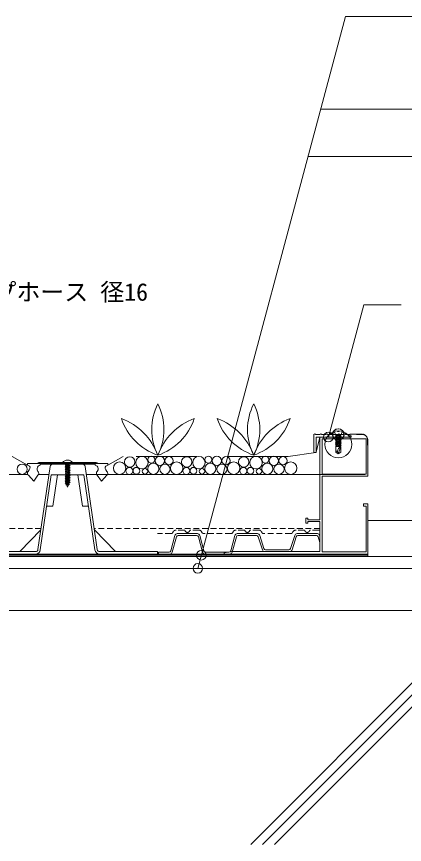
# Model space of a CAD drawing. Units: millimetres, scale not verified. Extents: x -1485 to 1485, y -1050 to 1050.
# Drawn here: x -507 to -183, y -496 to 194 of the extents above; entities that cross this region are included whole.
import ezdxf
from ezdxf.enums import TextEntityAlignment as Align

# ---------------------------------------------------------------- set-up
doc = ezdxf.new("R2010")
doc.units = ezdxf.units.MM
doc.header["$LTSCALE"] = 4
doc.linetypes.add('DASHED1', pattern=[1.8, 1.2, -0.6])
doc.linetypes.add('USER1', pattern=[19.05, 12.7, -6.35])
for name, color, linetype, lineweight in [('0-2_HATCH', 9, 'Continuous', 18), ('0-3_KUTAI', 3, 'Continuous', 18), ('0-4_BOUSUI', 1, 'Continuous', 18), ('0-6_dannnetu', 6, 'Continuous', 18), ('0-7_KANAMONO', 4, 'Continuous', 18), ('0-A_MOJI', 7, 'Continuous', 18), ('0-B_ecom', 7, 'Continuous', 18), ('0-C_GREEN', 3, 'Continuous', 18), ('0-F_FD-L', 8, 'DASHED1', 18), ('1-1_00KANAMONO', 5, 'Continuous', 18)]:
    doc.layers.add(name, color=color, linetype=linetype, lineweight=lineweight)
doc.layers.add('1-0_255', color=7, linetype='Continuous')
doc.layers.add('3-5_110ビス', color=7, linetype='Continuous')
doc.styles.add('ＭＳ ゴシック', font='')
doc.styles.get('ＭＳ ゴシック').set_extended_font_data('MS Gothic')

# ---------------------------------------------------------------- blocks, each defined once
blk = doc.blocks.new('1')
at = {"layer": '1-1_00KANAMONO'}
for p, q in [((754.099, 227.642), (753.971, 227.754)), ((754.488, 227.846), (754.406, 227.696)), ((754.926, 227.742), (754.819, 227.875)), ((755.452, 227.92), (755.211, 227.715)), ((755.952, 227.715), (755.711, 227.92)), ((756.452, 227.92), (756.211, 227.715)), ((756.952, 227.715), (756.711, 227.92)), ((757.452, 227.92), (757.211, 227.715)), ((757.952, 227.715), (757.711, 227.92)), ((758.452, 227.92), (758.211, 227.715)), ((758.952, 227.715), (758.711, 227.92)), ((759.452, 227.92), (759.211, 227.715)), ((750.334, 222.838), (750.129, 222.597)), ((750.129, 222.338), (750.334, 222.097)), ((750.334, 221.838), (750.129, 221.597)), ((750.129, 221.338), (750.334, 221.097)), ((750.174, 223.23), (750.307, 223.123)), ((750.353, 223.643), (750.203, 223.561)), ((750.295, 224.078), (750.407, 223.95)), ((750.542, 224.454), (750.381, 224.399)), ((750.56, 224.893), (750.648, 224.747)), ((750.869, 225.22), (750.701, 225.194)), ((750.963, 225.648), (751.025, 225.49)), ((751.324, 225.917), (751.154, 225.921)), ((751.491, 226.323), (751.524, 226.156)), ((751.893, 226.525), (751.726, 226.558)), ((752.129, 226.895), (752.132, 226.725)), ((752.559, 227.024), (752.401, 227.086)), ((752.855, 227.348), (752.829, 227.18)), ((753.302, 227.401), (753.157, 227.489)), ((753.65, 227.668), (753.595, 227.507)), ((750.334, 220.838), (750.129, 220.597)), ((750.129, 220.338), (750.334, 220.097)), ((750.334, 219.838), (750.129, 219.597)), ((750.129, 219.338), (750.334, 219.097)), ((750.334, 218.838), (750.129, 218.597)), ((750.082, 127.967), (869.582, 127.967))]:
    blk.add_line(p, q, dxfattribs=at)
for points in [[(869.663, 128.961), (863.582, 129.967), (790.082, 129.967), (790.082, 155.067), (800.082, 155.067), (800.082, 153.817), (801.782, 153.817), (801.782, 157.817), (800.082, 157.817), (800.082, 156.567), (790.082, 156.567), (790.082, 225.467), (764.082, 225.467), (764.082, 226.467), (765.082, 226.467), (765.082, 227.967), (759.582, 227.967)], [(750.082, 218.467), (750.082, 192.967), (788.082, 192.967), (788.082, 129.667), (751.582, 129.667), (751.582, 167.967), (753.782, 167.967), (753.782, 169.667), (750.082, 169.667), (750.082, 127.967)]]:
    blk.add_lwpolyline(points, dxfattribs=at)
blk.add_lwpolyline([(751.582, 223.967), (788.082, 223.967), (788.082, 194.467), (751.582, 194.467)], close=True, dxfattribs=at)
for centre, radius, start, end in [((753.839, 227.604), 0.2, 48.84705, 161.15295), ((754.663, 227.749), 0.2, 38.84705, 151.15295), ((755.582, 227.767), 0.2, 49.63875, 130.36125), ((756.582, 227.767), 0.2, 49.63875, 130.36125), ((757.582, 227.767), 0.2, 49.63875, 130.36125), ((758.582, 227.767), 0.2, 49.63875, 130.36125), ((759.582, 227.767), 0.2, 90, 130.36125), ((750.282, 222.467), 0.2, 139.63875, 220.36125), ((750.282, 221.467), 0.2, 139.63875, 220.36125), ((750.3, 223.386), 0.2, 118.84705, 231.15295), ((750.445, 224.21), 0.2, 108.84705, 221.15295), ((750.182, 222.967), 0.2, 319.63875, 51.15295), ((750.182, 221.967), 0.2, 319.63875, 40.36125), ((750.182, 220.967), 0.2, 319.63875, 40.36125), ((750.256, 223.818), 0.2, 298.84705, 41.15295), ((750.731, 224.996), 0.2, 98.84705, 211.15295), ((750.477, 224.643), 0.2, 288.84705, 31.15295), ((750.838, 225.417), 0.2, 278.84705, 21.15295), ((751.15, 225.721), 0.2, 88.84705, 201.15295), ((751.328, 226.117), 0.2, 268.84705, 11.15295), ((751.688, 226.362), 0.2, 78.84705, 191.15295), ((751.932, 226.721), 0.2, 258.84705, 1.15295), ((752.328, 226.899), 0.2, 68.84705, 181.15295), ((752.632, 227.211), 0.2, 248.84705, 351.15295), ((753.053, 227.318), 0.2, 58.84705, 171.15295), ((753.406, 227.572), 0.2, 238.84705, 341.15295), ((754.231, 227.793), 0.2, 228.84705, 331.15295), ((755.082, 227.867), 0.2, 218.84705, 310.36125), ((756.082, 227.867), 0.2, 229.63875, 310.36125), ((757.082, 227.867), 0.2, 229.63875, 310.36125), ((758.082, 227.867), 0.2, 229.63875, 310.36125), ((759.082, 227.867), 0.2, 229.63875, 310.36125), ((750.282, 220.467), 0.2, 139.63875, 220.36125), ((750.282, 219.467), 0.2, 139.63875, 220.36125), ((750.282, 218.467), 0.2, 139.63875, 180), ((750.182, 219.967), 0.2, 319.63875, 40.36125), ((750.182, 218.967), 0.2, 319.63875, 40.36125), ((869.582, 128.467), 0.5, 270, 80.60091)]:
    blk.add_arc(centre, radius, start, end, dxfattribs=at)
blk = doc.blocks.new('j')
at = {"layer": '0-7_KANAMONO'}
for p, q in [((1304.321, 782), (1296.821, 782)), ((1298.171, 781.5), (1298.671, 782)), ((1302.471, 780.4), (1298.171, 781.5)), ((1302.971, 780.9), (1298.171, 781.5)), ((1298.171, 780.3), (1298.671, 780.8)), ((1302.971, 779.7), (1298.171, 780.3)), ((1302.471, 779.2), (1298.171, 780.3)), ((1302.971, 780.9), (1298.671, 782)), ((1298.671, 781.372), (1298.671, 780.8)), ((1302.971, 779.7), (1298.671, 780.8)), ((1298.671, 780.172), (1298.671, 779.6)), ((1302.471, 781.6), (1300.908, 782)), ((1302.471, 781.6), (1302.871, 782)), ((1302.471, 781.6), (1302.471, 781.028)), ((1302.471, 780.4), (1302.971, 780.9)), ((1302.471, 780.4), (1302.471, 779.828)), ((1298.171, 779.1), (1298.671, 779.6)), ((1302.971, 778.5), (1298.171, 779.1)), ((1302.471, 778), (1298.171, 779.1)), ((1298.171, 777.9), (1298.671, 778.4)), ((1302.971, 777.3), (1298.171, 777.9)), ((1302.471, 776.8), (1298.171, 777.9)), ((1298.171, 776.7), (1298.671, 777.2)), ((1302.971, 776.1), (1298.171, 776.7)), ((1302.471, 775.6), (1298.171, 776.7)), ((1298.171, 775.5), (1298.671, 776)), ((1302.971, 774.9), (1298.171, 775.5)), ((1302.471, 774.4), (1298.171, 775.5)), ((1298.171, 774.3), (1298.671, 774.8)), ((1302.971, 773.7), (1298.171, 774.3)), ((1302.471, 773.2), (1298.171, 774.3)), ((1298.171, 773.1), (1298.671, 773.6)), ((1302.971, 772.5), (1298.171, 773.1)), ((1302.471, 772), (1298.171, 773.1)), ((1302.971, 778.5), (1298.671, 779.6)), ((1298.671, 778.972), (1298.671, 778.4)), ((1302.971, 777.3), (1298.671, 778.4)), ((1298.671, 777.772), (1298.671, 777.2)), ((1302.971, 776.1), (1298.671, 777.2)), ((1298.671, 776.572), (1298.671, 776)), ((1302.971, 774.9), (1298.671, 776)), ((1298.671, 775.372), (1298.671, 774.8)), ((1302.971, 773.7), (1298.671, 774.8)), ((1298.671, 774.172), (1298.671, 773.6)), ((1302.971, 772.5), (1298.671, 773.6)), ((1298.671, 772.972), (1298.671, 772)), ((1302.471, 779.2), (1302.971, 779.7)), ((1302.471, 779.2), (1302.471, 778.628)), ((1302.471, 778), (1302.971, 778.5)), ((1302.471, 778), (1302.471, 777.428)), ((1302.471, 776.8), (1302.971, 777.3)), ((1302.471, 776.8), (1302.471, 776.228)), ((1302.471, 775.6), (1302.971, 776.1)), ((1302.471, 775.6), (1302.471, 775.028)), ((1302.471, 774.4), (1302.971, 774.9)), ((1302.471, 774.4), (1302.471, 773.828)), ((1302.471, 773.2), (1302.971, 773.7)), ((1302.471, 773.2), (1302.471, 772.628)), ((1300.571, 766), (1298.421, 772)), ((1298.421, 767.505), (1298.421, 772)), ((1298.421, 772), (1302.721, 772)), ((1300.571, 766), (1298.421, 767.505)), ((1300.571, 766), (1301.206, 768.005)), ((1300.571, 766), (1302.721, 767.505)), ((1302.471, 772), (1302.971, 772.5)), ((1302.721, 767.505), (1302.721, 772))]:
    blk.add_line(p, q, dxfattribs=at)
blk.add_lwpolyline([(1299.821, 785.175), (1299.821, 784.675), (1301.321, 784.675), (1301.321, 785.175)], dxfattribs=at)
for centre, radius in [((1300.481, 782.076), 4.75), ((1300.662, 782.076), 4.75), ((1300.571, 773.904), 11.296), ((1300.571, 773.904), 11.296), ((1296.821, 783), 1), ((1304.321, 783), 1)]:
    blk.add_circle(centre, radius, dxfattribs=at)
for centre, radius, start, end in [((1295.877, 767.258), 5.381, 7.98368, 61.7858), ((1301.778, 767.191), 0.995, 18.41711, 125.05239)]:
    blk.add_arc(centre, radius, start, end, dxfattribs=at)

msp = doc.modelspace()

# ---------------------------------------------------------------- linework, layer by layer
at = {"layer": '0-2_HATCH'}
for p, q in [((-311.302, -496.303), (-111.302, -296.303)), ((-301.302, -496.303), (-101.302, -296.303)), ((-291.302, -496.303), (-91.302, -296.303))]:
    msp.add_line(p, q, dxfattribs=at)
at = {"layer": '0-3_KUTAI'}
msp.add_line((-907.902, -301.206), (361.758, -301.206), dxfattribs=at)
at = {"layer": '0-4_BOUSUI'}
msp.add_line((-213.501, -255.206), (-213.501, -256.206), dxfattribs=at)
for points in [[(-907.902, -255.206), (-213.501, -255.206), (-213.501, -256.206)], [(-907.902, -256.206), (330.9, -256.206), (366.563, -291.869), (512.586, -316.206), (604.758, -316.206)], [(-907.902, -266.206), (326.758, -266.206), (361.758, -301.206), (511.758, -326.206), (604.758, -326.206)]]:
    msp.add_lwpolyline(points, dxfattribs=at)
for points in [[(-413.501, -254.206), (-613.501, -254.206), (-613.501, -255.206), (-413.501, -255.206)], [(-413.501, -254.206), (-613.501, -254.206), (-613.501, -255.206), (-413.501, -255.206)], [(-213.501, -254.206), (-413.501, -254.206), (-413.501, -255.206), (-213.501, -255.206)]]:
    msp.add_lwpolyline(points, close=True, dxfattribs=at)
at = {"layer": '0-6_dannnetu'}
msp.add_line((-907.902, -266.206), (326.758, -266.206), dxfattribs=at)
at = {"layer": '0-7_KANAMONO'}
for p, q in [((-228.501, -156.406), (-228.501, -154.706)), ((-258.201, -169.706), (-256.801, -169.706)), ((-440.788, -178.006), (-487.457, -178.006)), ((-462.622, -179.206), (-466.222, -179.806)), ((-465.522, -179.402), (-465.522, -179.206)), ((-465.522, -179.402), (-464.739, -179.206)), ((-496.172, -183.96), (-496.961, -185.352)), ((-488.852, -185.352), (-489.641, -183.96)), ((-462.022, -180.506), (-466.222, -181.206)), ((-462.022, -181.906), (-466.222, -182.606)), ((-462.022, -183.306), (-466.222, -184.006)), ((-462.022, -184.706), (-466.222, -185.406)), ((-462.022, -186.106), (-466.222, -186.806)), ((-465.522, -180.21), (-462.722, -179.51)), ((-465.522, -180.802), (-462.722, -180.102)), ((-465.522, -181.61), (-462.722, -180.91)), ((-465.522, -182.202), (-462.722, -181.502)), ((-465.522, -183.01), (-462.722, -182.31)), ((-465.522, -183.602), (-462.722, -182.902)), ((-465.522, -184.41), (-462.722, -183.71)), ((-465.522, -185.002), (-462.722, -184.302)), ((-465.522, -185.81), (-462.722, -185.11)), ((-465.522, -186.402), (-462.722, -185.702)), ((-438.603, -183.96), (-439.392, -185.352)), ((-431.283, -185.352), (-432.073, -183.96)), ((-462.022, -187.506), (-466.222, -188.206)), ((-462.022, -188.906), (-466.222, -189.606)), ((-462.022, -190.306), (-466.222, -191.006)), ((-462.022, -191.706), (-466.222, -192.406)), ((-462.022, -193.106), (-466.222, -193.806)), ((-465.522, -187.21), (-462.722, -186.51)), ((-465.522, -187.802), (-462.722, -187.102)), ((-465.522, -188.61), (-462.722, -187.91)), ((-465.522, -189.202), (-462.722, -188.502)), ((-465.522, -190.01), (-462.722, -189.31)), ((-465.522, -190.602), (-462.722, -189.902)), ((-465.522, -191.41), (-462.722, -190.71)), ((-465.522, -192.002), (-462.722, -191.302)), ((-465.522, -192.81), (-462.722, -192.11)), ((-465.522, -193.402), (-462.722, -192.702)), ((-462.022, -194.506), (-466.063, -195.179)), ((-462.022, -194.506), (-466.063, -195.179)), ((-462.461, -195.979), (-465.6, -196.502)), ((-462.461, -195.979), (-465.6, -196.502)), ((-465.522, -194.21), (-462.722, -193.51)), ((-465.459, -194.786), (-462.722, -194.102)), ((-465.185, -195.569), (-462.856, -194.987)), ((-465.009, -196.073), (-463.066, -195.588)), ((-464.748, -196.817), (-463.376, -196.473))]:
    msp.add_line(p, q, dxfattribs=at)
for points in [[(-228.501, -154.706), (-232.001, -154.706), (-232.751, -153.906), (-233.501, -154.706), (-237.001, -154.706), (-237.751, -153.906), (-238.501, -154.706), (-242.001, -154.706), (-242.751, -153.906), (-243.501, -154.706), (-247.001, -154.706), (-247.751, -153.906), (-248.501, -154.706), (-252.001, -154.706), (-252.751, -153.906), (-253.501, -154.706), (-257.001, -154.706), (-257.751, -153.906), (-258.501, -154.706), (-258.501, -169.406)], [(-256.501, -169.406), (-256.501, -156.706), (-242.914, -156.706), (-242.751, -156.556), (-242.606, -156.706), (-228.801, -156.706)], [(-431.223, -180.448), (-430.516, -180.106), (-430.516, -178.606), (-497.729, -178.606), (-497.729, -180.106), (-497.021, -180.448)], [(-487.792, -180.448), (-487.084, -180.106), (-487.084, -179.206), (-441.16, -179.206)], [(-464.748, -196.817), (-465.6, -196.502), (-465.009, -196.073), (-465.185, -195.569), (-466.063, -195.179), (-465.459, -194.786), (-465.522, -194.606), (-465.522, -194.21), (-466.222, -193.806), (-465.522, -193.402), (-465.522, -192.81), (-466.222, -192.406), (-465.522, -192.002), (-465.522, -191.41), (-466.222, -191.006), (-465.522, -190.602), (-465.522, -190.01), (-466.222, -189.606), (-465.522, -189.202), (-465.522, -188.61), (-466.222, -188.206), (-465.522, -187.802), (-465.522, -187.21), (-466.222, -186.806), (-465.522, -186.402), (-465.522, -185.81), (-466.222, -185.406), (-465.522, -185.002), (-465.522, -184.41), (-466.222, -184.006), (-465.522, -183.602), (-465.522, -183.01), (-466.222, -182.606), (-465.522, -182.202), (-465.522, -181.61), (-466.222, -181.206), (-465.522, -180.802), (-465.522, -180.21), (-466.222, -179.806), (-465.522, -179.402)], [(-462.195, -179.206), (-462.722, -179.51), (-462.722, -180.102), (-462.022, -180.506), (-462.722, -180.91), (-462.722, -181.502), (-462.022, -181.906), (-462.722, -182.31), (-462.722, -182.902), (-462.022, -183.306), (-462.722, -183.71), (-462.722, -184.302), (-462.022, -184.706), (-462.722, -185.11), (-462.722, -185.702), (-462.022, -186.106), (-462.722, -186.51), (-462.722, -187.102), (-462.022, -187.506), (-462.722, -187.91), (-462.722, -188.502), (-462.022, -188.906), (-462.722, -189.31), (-462.722, -189.902), (-462.022, -190.306), (-462.722, -190.71), (-462.722, -191.302), (-462.022, -191.706), (-462.722, -192.11), (-462.722, -192.702), (-462.022, -193.106), (-462.722, -193.51), (-462.722, -194.102), (-462.022, -194.506), (-462.856, -194.987), (-463.066, -195.588), (-462.461, -195.979), (-463.376, -196.473), (-464.122, -198.606), (-464.748, -196.817)], [(-441.16, -179.206), (-441.16, -180.106), (-440.452, -180.448)], [(-496.882, -188.52), (-492.406, -193.406), (-488.93, -188.52)], [(-439.314, -188.52), (-435.838, -193.406), (-431.362, -188.52)]]:
    msp.add_lwpolyline(points, dxfattribs=at)
msp.add_lwpolyline([(-213.501, -256.206), (330.9, -256.206), (330.9, -226.206), (-213.501, -226.206)], close=True, dxfattribs=at)
for centre, radius, start, end in [((-228.801, -156.406), 0.3, 270, 360), ((-258.201, -169.406), 0.3, 180, 270), ((-256.801, -169.406), 0.3, 270, 0), ((-487.457, -183.514), 5.508, 90, 116.99147), ((-464.122, -181.006), 5.1, 36.03188, 143.96812), ((-440.788, -183.514), 5.508, 63.00853, 90), ((-495.702, -186.906), 2, 129.0159, 233.82139), ((-497.431, -182.406), 2, 309.01589, 78.18299), ((-486.39, -183.429), 3.294, 115.18273, 189.26669), ((-490.111, -186.906), 2, 306.17861, 50.9841), ((-441.854, -183.429), 3.294, 350.73331, 64.81727), ((-438.133, -186.906), 2, 129.0159, 233.82139), ((-430.814, -182.406), 2, 101.81701, 230.98411), ((-432.543, -186.906), 2, 306.17861, 50.9841)]:
    msp.add_arc(centre, radius, start, end, dxfattribs=at)
at = {"layer": '0-A_MOJI'}
for p, q in [((-355.417, -266.206), (-232.15, 193.832)), ((-232.15, 193.832), (-163.545, 193.832)), ((-252.81, 116.729), (-163.545, 116.729)), ((-263.433, 77.084), (-163.545, 77.084)), ((-246.464, -156.706), (-216.92, -46.447)), ((-216.92, -46.447), (-185.629, -46.447))]:
    msp.add_line(p, q, dxfattribs=at)
for centre in [(-246.464, -156.706), (-352.47, -255.206), (-355.417, -266.206)]:
    msp.add_circle(centre, 4, dxfattribs=at)
at = {"layer": '0-B_ecom', "color": 150}
for p, q in [((-451.982, -179.206), (-476.262, -179.206)), ((-478.735, -181.343), (-488.872, -250.496)), ((-439.373, -250.496), (-449.509, -181.343)), ((-472.667, -188.206), (-476.478, -214.206)), ((-455.578, -188.206), (-451.767, -214.206)), ((-476.478, -214.206), (-481.531, -214.206)), ((-446.713, -214.206), (-451.767, -214.206)), ((-486.445, -233.943), (-504.074, -252.206)), ((-441.799, -233.943), (-424.171, -252.206))]:
    msp.add_line(p, q, dxfattribs=at)
for points in [[(-486.893, -250.786), (-477.72, -188.206), (-450.524, -188.206), (-441.352, -250.786)], [(-490.85, -252.206), (-539.122, -252.206), (-539.122, -254.206), (-490.85, -254.206)], [(-437.394, -254.206), (-389.122, -254.206), (-389.122, -252.206), (-437.394, -252.206)]]:
    msp.add_lwpolyline(points, dxfattribs=at)
at = {"layer": '0-B_ecom'}
for centre, radius in [((-502.097, -183.552), 4.253), ((-420.684, -182.648), 5.158), ((-412.279, -177.463), 4.364), ((-402.081, -178.08), 5.17), ((-392.583, -183.135), 4.671), ((-394.187, -175.542), 2.929), ((-387.162, -176.517), 3.851), ((-382.862, -183.552), 4.253), ((-379.522, -176.441), 3.421), ((-373.088, -182.648), 5.158), ((-364.684, -177.463), 4.364), ((-354.486, -178.08), 5.17), ((-344.988, -183.135), 4.671), ((-346.591, -175.542), 2.929), ((-339.566, -176.517), 3.851), ((-335.266, -183.552), 4.253), ((-331.927, -176.441), 3.421), ((-325.492, -182.648), 5.158), ((-317.088, -177.463), 4.364), ((-306.89, -178.08), 5.17), ((-297.392, -183.135), 4.671), ((-298.996, -175.542), 2.929), ((-291.97, -176.517), 3.851), ((-287.671, -183.552), 4.253), ((-284.331, -176.441), 3.421), ((-277.897, -182.648), 5.158), ((-412.525, -184.877), 2.929), ((-406.736, -184.773), 2.774), ((-399.527, -185.26), 2.261), ((-364.929, -184.877), 2.929), ((-359.14, -184.773), 2.774), ((-351.932, -185.26), 2.261), ((-317.334, -184.877), 2.929), ((-311.545, -184.773), 2.774), ((-304.336, -185.26), 2.261)]:
    msp.add_circle(centre, radius, dxfattribs=at)
at = {"layer": '0-B_ecom', "color": 150}
for centre, radius, start, end in [((-476.262, -181.706), 2.5, 90, 171.66123), ((-451.982, -181.706), 2.5, 8.33877, 90), ((-490.85, -250.206), 2, 270, 351.66123), ((-490.85, -250.206), 4, 270, 351.66123), ((-437.394, -250.206), 4, 188.33877, 270), ((-437.394, -250.206), 2, 188.33877, 270)]:
    msp.add_arc(centre, radius, start, end, dxfattribs=at)
at = {"layer": '0-C_GREEN'}
for centre, radius, start, end in [((-346.573, -150.437), 47.326, 153.12829, 206.87401), ((-431.003, -150.437), 47.326, 333.12599, 26.87171), ((-266.573, -150.437), 47.326, 153.12829, 206.87401), ((-351.003, -150.437), 47.326, 333.12599, 26.87171), ((-437.483, -189.806), 51.907, 20.26163, 69.3585), ((-373.04, -125.789), 48.659, 198.50209, 251.11695), ((-340.093, -189.806), 51.907, 110.6415, 159.73837), ((-404.536, -125.789), 48.659, 288.88305, 341.49791), ((-357.483, -189.806), 51.907, 20.26163, 69.3585), ((-293.04, -125.789), 48.659, 198.50209, 251.11695), ((-260.093, -189.806), 51.907, 110.6415, 159.73837), ((-324.536, -125.789), 48.659, 288.88305, 341.49791)]:
    msp.add_arc(centre, radius, start, end, dxfattribs=at)
at = {"layer": '0-F_FD-L', "color": 4, "linetype": 'USER1'}
for p, q in [((-253.501, -156.706), (-256.501, -169.406)), ((-256.801, -169.706), (-280.002, -172.806)), ((-497.729, -180.106), (-510.373, -172.806)), ((-430.516, -180.106), (-417.872, -172.806)), ((-280.002, -172.806), (-417.872, -172.806))]:
    msp.add_line(p, q, dxfattribs=at)
at = {"layer": '0-F_FD-L', "color": 4, "linetype": 'Continuous'}
for p, q in [((-497.488, -187.806), (-907.902, -187.806)), ((-479.56, -187.806), (-488.325, -187.806)), ((-216.122, -187.806), (-448.684, -187.806))]:
    msp.add_line(p, q, dxfattribs=at)
at = {"layer": '0-F_FD-L'}
for p, q in [((-486.279, -232.806), (-907.902, -232.806)), ((-253.501, -232.806), (-441.966, -232.806)), ((-366.951, -234.206), (-373.424, -234.206)), ((-354.821, -234.206), (-361.294, -234.206)), ((-316.951, -234.206), (-323.424, -234.206)), ((-304.821, -234.206), (-311.294, -234.206)), ((-266.951, -234.206), (-273.424, -234.206)), ((-254.821, -234.206), (-261.294, -234.206)), ((-377.771, -237.206), (-389.122, -237.206)), ((-375.996, -235.662), (-376.485, -236.478)), ((-351.759, -236.478), (-352.248, -235.662)), ((-327.771, -237.206), (-350.473, -237.206)), ((-325.996, -235.662), (-326.485, -236.478)), ((-301.759, -236.478), (-302.248, -235.662)), ((-277.771, -237.206), (-300.473, -237.206)), ((-275.996, -235.662), (-276.485, -236.478))]:
    msp.add_line(p, q, dxfattribs=at)
at = {"layer": '0-F_FD-L', "linetype": 'Continuous'}
for p, q in [((-374.519, -238.688), (-377.978, -251.594)), ((-376.727, -252.723), (-373.269, -239.818)), ((-355.657, -237.206), (-372.588, -237.206)), ((-371.82, -238.706), (-356.424, -238.706)), ((-354.975, -239.818), (-351.517, -252.723)), ((-350.267, -251.594), (-353.725, -238.688)), ((-324.519, -238.688), (-327.978, -251.594)), ((-326.727, -252.723), (-323.269, -239.818)), ((-305.657, -237.206), (-322.588, -237.206)), ((-321.82, -238.706), (-306.424, -238.706)), ((-304.975, -239.818), (-301.517, -250.723)), ((-300.267, -249.594), (-303.725, -238.688)), ((-274.519, -238.688), (-277.978, -249.594)), ((-276.727, -250.723), (-273.269, -239.818)), ((-255.657, -237.206), (-272.588, -237.206)), ((-271.82, -238.706), (-256.424, -238.706)), ((-254.975, -239.818), (-253.501, -244.467)), ((-253.501, -239.395), (-253.725, -238.688)), ((-349.585, -254.206), (-328.659, -254.206)), ((-329.426, -252.706), (-348.818, -252.706)), ((-299.585, -252.206), (-278.659, -252.206)), ((-279.426, -250.706), (-298.818, -250.706))]:
    msp.add_line(p, q, dxfattribs=at)
msp.add_lwpolyline([(-379.426, -252.706), (-388.122, -252.706), (-388.122, -254.206), (-378.659, -254.206)], dxfattribs=at)
at = {"layer": '0-F_FD-L'}
for centre, radius, start, end in [((-373.424, -237.206), 3, 90, 149.03624), ((-366.951, -235.206), 1, 19.47122, 90), ((-361.294, -235.206), 1, 90, 160.52878), ((-354.821, -237.206), 3, 30.96376, 90), ((-323.424, -237.206), 3, 90, 149.03624), ((-316.951, -235.206), 1, 19.47122, 90), ((-311.294, -235.206), 1, 90, 160.52878), ((-304.821, -237.206), 3, 30.96376, 90), ((-273.424, -237.206), 3, 90, 149.03624), ((-266.951, -235.206), 1, 19.47122, 90), ((-261.294, -235.206), 1, 90, 160.52878), ((-254.821, -237.206), 3, 63.89843, 90), ((-377.771, -235.706), 1.5, 270, 329.03624), ((-364.122, -234.206), 2, 199.47122, 340.52878), ((-350.473, -235.706), 1.5, 210.96376, 270), ((-327.771, -235.706), 1.5, 270, 329.03624), ((-314.122, -234.206), 2, 199.47122, 340.52878), ((-300.473, -235.706), 1.5, 210.96376, 270), ((-277.771, -235.706), 1.5, 270, 329.03624), ((-264.122, -234.206), 2, 199.47122, 340.52878)]:
    msp.add_arc(centre, radius, start, end, dxfattribs=at)
at = {"layer": '0-F_FD-L', "linetype": 'Continuous'}
for centre, radius, start, end in [((-372.588, -239.206), 2, 90, 165), ((-371.82, -240.206), 1.5, 90, 165), ((-356.424, -240.206), 1.5, 15, 90), ((-355.657, -239.206), 2, 15, 90), ((-322.588, -239.206), 2, 90, 165), ((-321.82, -240.206), 1.5, 90, 165), ((-306.424, -240.206), 1.5, 15, 90), ((-305.657, -239.206), 2, 15, 90), ((-272.588, -239.206), 2, 90, 165), ((-271.82, -240.206), 1.5, 90, 165), ((-256.424, -240.206), 1.5, 15, 90), ((-255.657, -239.206), 2, 15, 90), ((-379.426, -251.206), 1.5, 270, 345), ((-378.659, -252.206), 2, 270, 345), ((-349.585, -252.206), 2, 195, 270), ((-348.818, -251.206), 1.5, 195, 270), ((-329.426, -251.206), 1.5, 270, 345), ((-328.659, -252.206), 2, 270, 345), ((-299.585, -250.206), 2, 195, 270), ((-298.818, -249.206), 1.5, 195, 270), ((-279.426, -249.206), 1.5, 270, 345), ((-278.659, -250.206), 2, 270, 345)]:
    msp.add_arc(centre, radius, start, end, dxfattribs=at)

# ---------------------------------------------------------------- block references
at = {"layer": '1-0_255', "xscale": -1}
msp.add_blockref('1', (536.581, -382.173), dxfattribs=at)
at = {"layer": '3-5_110ビス', "xscale": -1}
msp.add_blockref('j', (1062.43, -936.706), dxfattribs=at)

# ---------------------------------------------------------------- texts
at = {"layer": '0-A_MOJI', "style": 'ＭＳ ゴシック'}
msp.add_text('FDドリップホース 径16', height=14.66, dxfattribs=at).set_placement((-606.804, -47.5), align=Align.BOTTOM_LEFT)

doc.saveas('drawing.dxf')
